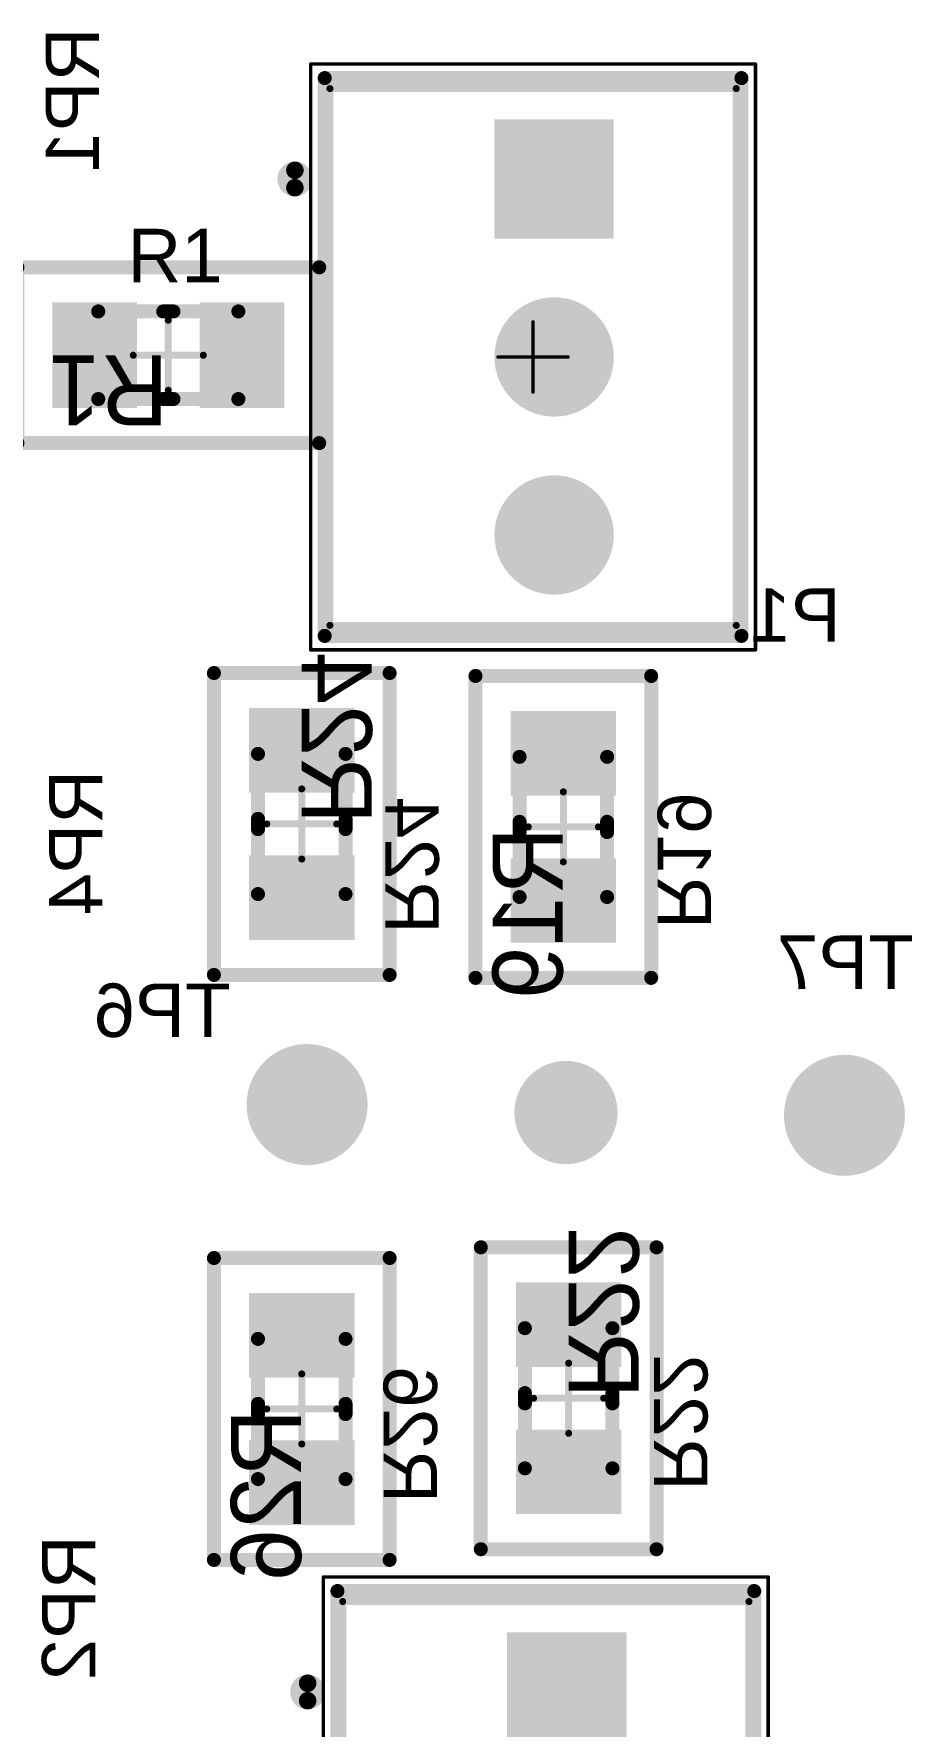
# Model space of a CAD drawing. Header units: millimetres. Extents: x 54 to 247, y 53 to 195.
# Drawn here: x 174.53 to 187.07, y 134.56 to 158.71 of the extents above; entities that cross this region are included whole.
import ezdxf

# ---------------------------------------------------------------- set-up
doc = ezdxf.new("R2010")
doc.units = ezdxf.units.MM
for name, color, linetype in [('BottomOverlay', 54, 'Continuous'), ('BottomPaste', 16, 'Continuous'), ('BottomSolder', 6, 'Continuous'), ('Mechanical10', 56, 'Continuous'), ('Mechanical12', 56, 'Continuous'), ('Mechanical13', 56, 'Continuous'), ('Mechanical15', 56, 'Continuous'), ('MultiLayer', 9, 'Continuous'), ('PadHoleLayer', 156, 'Continuous'), ('TopOverlay', 2, 'Continuous'), ('TopPaste', 8, 'Continuous'), ('TopSolder', 216, 'Continuous'), ('ViaHoleLayer', 16, 'Continuous')]:
    doc.layers.add(name, color=color, linetype=linetype)
doc.styles.add('Arial', font='arial.ttf', dxfattribs={"height": 0.2})

# ---------------------------------------------------------------- blocks, each defined once
blk = doc.blocks.new('V______CRCW0805__3_IPC_A_65')
at = {"layer": 'TopPaste'}
for points in [[(-1.654, 0.754), (-0.448, 0.754), (-0.448, -0.754), (-1.654, -0.754)], [(0.448, 0.754), (1.654, 0.754), (1.654, -0.754), (0.448, -0.754)]]:
    blk.add_hatch(color=8, dxfattribs=at).paths.add_polyline_path(points)
at = {"layer": 'TopSolder'}
for points in [[(-1.654, 0.754), (-0.448, 0.754), (-0.448, -0.754), (-1.654, -0.754)], [(0.448, 0.754), (1.654, 0.754), (1.654, -0.754), (0.448, -0.754)]]:
    blk.add_hatch(color=216, dxfattribs=at).paths.add_polyline_path(points)
at = {"layer": 'Mechanical10', "const_width": 0.2}
for points in [[(2.154, 1.254), (-2.154, 1.254)], [(-2.154, 1.254), (-2.154, -1.254)], [(2.154, 1.254), (2.154, -1.254)], [(2.154, -1.254), (-2.154, -1.254)]]:
    blk.add_lwpolyline(points, dxfattribs=at)
at = {"layer": 'Mechanical10', "const_width": 0.1}
for points in [[(-2.204, 1.254, 1), (-2.104, 1.254, 1)], [(-2.204, 1.254, 1), (-2.104, 1.254, 1)], [(2.104, 1.254, 1), (2.204, 1.254, 1)], [(2.104, 1.254, 1), (2.204, 1.254, 1)], [(-2.204, -1.254, 1), (-2.104, -1.254, 1)], [(-2.204, -1.254, 1), (-2.104, -1.254, 1)], [(2.104, -1.254, 1), (2.204, -1.254, 1)], [(2.104, -1.254, 1), (2.204, -1.254, 1)]]:
    blk.add_lwpolyline(points, format="xyb", close=True, dxfattribs=at)
at = {"layer": 'Mechanical12', "const_width": 0.2}
for points in [[(1, 0.625), (-1, 0.625)], [(-1, 0.625), (-1, -0.625)], [(1, 0.625), (1, -0.625)], [(1, -0.625), (-1, -0.625)]]:
    blk.add_lwpolyline(points, dxfattribs=at)
at = {"layer": 'Mechanical12', "const_width": 0.1}
for points in [[(-1.05, 0.625, 1), (-0.95, 0.625, 1)], [(-1.05, 0.625, 1), (-0.95, 0.625, 1)], [(0.95, 0.625, 1), (1.05, 0.625, 1)], [(0.95, 0.625, 1), (1.05, 0.625, 1)], [(-1.05, -0.625, 1), (-0.95, -0.625, 1)], [(-1.05, -0.625, 1), (-0.95, -0.625, 1)], [(0.95, -0.625, 1), (1.05, -0.625, 1)], [(0.95, -0.625, 1), (1.05, -0.625, 1)]]:
    blk.add_lwpolyline(points, format="xyb", close=True, dxfattribs=at)
at = {"layer": 'Mechanical15'}
for points, const_width in [([(2.154, 1.254), (-2.154, 1.254)], 0.2), ([(-2.154, 1.254), (-2.154, -1.254)], 0.2), ([(2.154, 1.254), (2.154, -1.254)], 0.2), ([(0, 0.5), (0, -0.5)], 0.1), ([(0.5, 0), (-0.5, 0)], 0.1), ([(2.154, -1.254), (-2.154, -1.254)], 0.2)]:
    blk.add_lwpolyline(points, dxfattribs=dict(at, const_width=const_width))
for points, const_width in [([(-2.204, 1.254, 1), (-2.104, 1.254, 1)], 0.1), ([(-2.204, 1.254, 1), (-2.104, 1.254, 1)], 0.1), ([(2.104, 1.254, 1), (2.204, 1.254, 1)], 0.1), ([(2.104, 1.254, 1), (2.204, 1.254, 1)], 0.1), ([(-0.025, 0.5, 1), (0.025, 0.5, 1)], 0.05), ([(-0.525, 0, 1), (-0.475, 0, 1)], 0.05), ([(0.475, 0, 1), (0.525, 0, 1)], 0.05), ([(-0.025, -0.5, 1), (0.025, -0.5, 1)], 0.05), ([(-2.204, -1.254, 1), (-2.104, -1.254, 1)], 0.1), ([(-2.204, -1.254, 1), (-2.104, -1.254, 1)], 0.1), ([(2.104, -1.254, 1), (2.204, -1.254, 1)], 0.1), ([(2.104, -1.254, 1), (2.204, -1.254, 1)], 0.1)]:
    blk.add_lwpolyline(points, format="xyb", close=True, dxfattribs=dict(at, const_width=const_width))
at = {"layer": 'TopOverlay', "const_width": 0.2}
for points in [[(0.073, 0.625), (-0.073, 0.625)], [(0.073, -0.625), (-0.073, -0.625)]]:
    blk.add_lwpolyline(points, dxfattribs=at)
at = {"layer": 'TopOverlay', "const_width": 0.1}
for points in [[(-0.123, 0.625, 1), (-0.023, 0.625, 1)], [(0.023, 0.625, 1), (0.123, 0.625, 1)], [(-0.123, -0.625, 1), (-0.023, -0.625, 1)], [(0.023, -0.625, 1), (0.123, -0.625, 1)]]:
    blk.add_lwpolyline(points, format="xyb", close=True, dxfattribs=at)
at = {"layer": 'Mechanical10'}
blk.add_text('R1', height=1, dxfattribs=at).set_placement((0, 0))
blk = doc.blocks.new('T____P_____B_92')
at = {"layer": 'BottomSolder'}
h = blk.add_hatch(color=6, dxfattribs=at)
edge = h.paths.add_edge_path()
edge.add_arc((0, 0), 0.864, 0, 360)
h = blk.add_hatch(color=6, dxfattribs=at)
edge = h.paths.add_edge_path()
edge.add_arc((0, 0), 0.864, 0, 360)
at = {"layer": 'MultiLayer'}
h = blk.add_hatch(color=9, dxfattribs=at)
edge = h.paths.add_edge_path()
edge.add_arc((0, 0), 0.762, 0, 360)
at = {"layer": 'PadHoleLayer'}
h = blk.add_hatch(color=156, dxfattribs=at)
edge = h.paths.add_edge_path()
edge.add_arc((0, 0), 0.381, 0, 360)
at = {"layer": 'TopSolder'}
h = blk.add_hatch(color=216, dxfattribs=at)
edge = h.paths.add_edge_path()
edge.add_arc((0, 0), 0.864, 0, 360)
h = blk.add_hatch(color=216, dxfattribs=at)
edge = h.paths.add_edge_path()
edge.add_arc((0, 0), 0.864, 0, 360)
at = {"layer": 'ViaHoleLayer'}
h = blk.add_hatch(color=16, dxfattribs=at)
edge = h.paths.add_edge_path()
edge.add_arc((0, 0), 0.356, 0, 360)
blk = doc.blocks.new('T____P_____B_93')
at = {"layer": 'BottomSolder'}
h = blk.add_hatch(color=6, dxfattribs=at)
edge = h.paths.add_edge_path()
edge.add_arc((0, 0), 0.864, 0, 360)
h = blk.add_hatch(color=6, dxfattribs=at)
edge = h.paths.add_edge_path()
edge.add_arc((0, 0), 0.864, 0, 360)
at = {"layer": 'MultiLayer'}
h = blk.add_hatch(color=9, dxfattribs=at)
edge = h.paths.add_edge_path()
edge.add_arc((0, 0), 0.762, 0, 360)
at = {"layer": 'PadHoleLayer'}
h = blk.add_hatch(color=156, dxfattribs=at)
edge = h.paths.add_edge_path()
edge.add_arc((0, 0), 0.381, 0, 360)
at = {"layer": 'TopSolder'}
h = blk.add_hatch(color=216, dxfattribs=at)
edge = h.paths.add_edge_path()
edge.add_arc((0, 0), 0.864, 0, 360)
h = blk.add_hatch(color=216, dxfattribs=at)
edge = h.paths.add_edge_path()
edge.add_arc((0, 0), 0.864, 0, 360)
at = {"layer": 'ViaHoleLayer'}
h = blk.add_hatch(color=16, dxfattribs=at)
edge = h.paths.add_edge_path()
edge.add_arc((0, 0), 0.356, 0, 360)
blk = doc.blocks.new('V______CRCW0805__3_IPC_A_B_134')
at = {"layer": 'BottomPaste'}
for points in [[(-1.654, 0.754), (-0.448, 0.754), (-0.448, -0.754), (-1.654, -0.754)], [(0.448, 0.754), (1.654, 0.754), (1.654, -0.754), (0.448, -0.754)]]:
    blk.add_hatch(color=16, dxfattribs=at).paths.add_polyline_path(points)
at = {"layer": 'BottomSolder'}
for points in [[(-1.654, 0.754), (-0.448, 0.754), (-0.448, -0.754), (-1.654, -0.754)], [(0.448, 0.754), (1.654, 0.754), (1.654, -0.754), (0.448, -0.754)]]:
    blk.add_hatch(color=6, dxfattribs=at).paths.add_polyline_path(points)
at = {"layer": 'BottomOverlay', "const_width": 0.2}
for points in [[(0.073, 0.625), (-0.073, 0.625)], [(0.073, -0.625), (-0.073, -0.625)]]:
    blk.add_lwpolyline(points, dxfattribs=at)
at = {"layer": 'BottomOverlay', "const_width": 0.1}
for points in [[(-0.123, 0.625, 1), (-0.023, 0.625, 1)], [(0.023, 0.625, 1), (0.123, 0.625, 1)], [(-0.123, -0.625, 1), (-0.023, -0.625, 1)], [(0.023, -0.625, 1), (0.123, -0.625, 1)]]:
    blk.add_lwpolyline(points, format="xyb", close=True, dxfattribs=at)
at = {"layer": 'Mechanical10', "const_width": 0.2}
for points in [[(-2.154, -1.254), (-2.154, 1.254)], [(2.154, 1.254), (-2.154, 1.254)], [(2.154, -1.254), (2.154, 1.254)], [(2.154, -1.254), (-2.154, -1.254)]]:
    blk.add_lwpolyline(points, dxfattribs=at)
at = {"layer": 'Mechanical10', "const_width": 0.1}
for points in [[(-2.204, 1.254, 1), (-2.104, 1.254, 1)], [(-2.204, 1.254, 1), (-2.104, 1.254, 1)], [(2.104, 1.254, 1), (2.204, 1.254, 1)], [(2.104, 1.254, 1), (2.204, 1.254, 1)], [(-2.204, -1.254, 1), (-2.104, -1.254, 1)], [(-2.204, -1.254, 1), (-2.104, -1.254, 1)], [(2.104, -1.254, 1), (2.204, -1.254, 1)], [(2.104, -1.254, 1), (2.204, -1.254, 1)]]:
    blk.add_lwpolyline(points, format="xyb", close=True, dxfattribs=at)
at = {"layer": 'Mechanical12', "const_width": 0.2}
for points in [[(-1, -0.625), (-1, 0.625)], [(1, 0.625), (-1, 0.625)], [(1, -0.625), (1, 0.625)], [(1, -0.625), (-1, -0.625)]]:
    blk.add_lwpolyline(points, dxfattribs=at)
at = {"layer": 'Mechanical12', "const_width": 0.1}
for points in [[(-1.05, 0.625, 1), (-0.95, 0.625, 1)], [(-1.05, 0.625, 1), (-0.95, 0.625, 1)], [(0.95, 0.625, 1), (1.05, 0.625, 1)], [(0.95, 0.625, 1), (1.05, 0.625, 1)], [(-1.05, -0.625, 1), (-0.95, -0.625, 1)], [(-1.05, -0.625, 1), (-0.95, -0.625, 1)], [(0.95, -0.625, 1), (1.05, -0.625, 1)], [(0.95, -0.625, 1), (1.05, -0.625, 1)]]:
    blk.add_lwpolyline(points, format="xyb", close=True, dxfattribs=at)
at = {"layer": 'Mechanical15'}
for points, const_width in [([(-2.154, -1.254), (-2.154, 1.254)], 0.2), ([(2.154, 1.254), (-2.154, 1.254)], 0.2), ([(2.154, -1.254), (2.154, 1.254)], 0.2), ([(0, -0.5), (0, 0.5)], 0.1), ([(0.5, 0), (-0.5, 0)], 0.1), ([(2.154, -1.254), (-2.154, -1.254)], 0.2)]:
    blk.add_lwpolyline(points, dxfattribs=dict(at, const_width=const_width))
for points, const_width in [([(-2.204, 1.254, 1), (-2.104, 1.254, 1)], 0.1), ([(-2.204, 1.254, 1), (-2.104, 1.254, 1)], 0.1), ([(2.104, 1.254, 1), (2.204, 1.254, 1)], 0.1), ([(2.104, 1.254, 1), (2.204, 1.254, 1)], 0.1), ([(-0.025, 0.5, 1), (0.025, 0.5, 1)], 0.05), ([(-0.525, 0, 1), (-0.475, 0, 1)], 0.05), ([(0.475, 0, 1), (0.525, 0, 1)], 0.05), ([(-0.025, -0.5, 1), (0.025, -0.5, 1)], 0.05), ([(-2.204, -1.254, 1), (-2.104, -1.254, 1)], 0.1), ([(-2.204, -1.254, 1), (-2.104, -1.254, 1)], 0.1), ([(2.104, -1.254, 1), (2.204, -1.254, 1)], 0.1), ([(2.104, -1.254, 1), (2.204, -1.254, 1)], 0.1)]:
    blk.add_lwpolyline(points, format="xyb", close=True, dxfattribs=dict(at, const_width=const_width))
at = {"layer": 'Mechanical10', "text_generation_flag": 2}
blk.add_text('R26', height=1, rotation=-180, dxfattribs=at).set_placement((0, -0.011))
blk = doc.blocks.new('V______CRCW0805__3_IPC_A_B_136')
at = {"layer": 'BottomPaste'}
for points in [[(-1.654, 0.754), (-0.448, 0.754), (-0.448, -0.754), (-1.654, -0.754)], [(0.448, 0.754), (1.654, 0.754), (1.654, -0.754), (0.448, -0.754)]]:
    blk.add_hatch(color=16, dxfattribs=at).paths.add_polyline_path(points)
at = {"layer": 'BottomSolder'}
for points in [[(-1.654, 0.754), (-0.448, 0.754), (-0.448, -0.754), (-1.654, -0.754)], [(0.448, 0.754), (1.654, 0.754), (1.654, -0.754), (0.448, -0.754)]]:
    blk.add_hatch(color=6, dxfattribs=at).paths.add_polyline_path(points)
at = {"layer": 'BottomOverlay', "const_width": 0.2}
for points in [[(-0.073, 0.625), (0.073, 0.625)], [(-0.073, -0.625), (0.073, -0.625)]]:
    blk.add_lwpolyline(points, dxfattribs=at)
at = {"layer": 'BottomOverlay', "const_width": 0.1}
for points in [[(-0.123, 0.625, 1), (-0.023, 0.625, 1)], [(0.023, 0.625, 1), (0.123, 0.625, 1)], [(-0.123, -0.625, 1), (-0.023, -0.625, 1)], [(0.023, -0.625, 1), (0.123, -0.625, 1)]]:
    blk.add_lwpolyline(points, format="xyb", close=True, dxfattribs=at)
at = {"layer": 'Mechanical10', "const_width": 0.2}
for points in [[(-2.154, 1.254), (2.154, 1.254)], [(-2.154, 1.254), (-2.154, -1.254)], [(2.154, 1.254), (2.154, -1.254)], [(-2.154, -1.254), (2.154, -1.254)]]:
    blk.add_lwpolyline(points, dxfattribs=at)
at = {"layer": 'Mechanical10', "const_width": 0.1}
for points in [[(-2.204, 1.254, 1), (-2.104, 1.254, 1)], [(-2.204, 1.254, 1), (-2.104, 1.254, 1)], [(2.104, 1.254, 1), (2.204, 1.254, 1)], [(2.104, 1.254, 1), (2.204, 1.254, 1)], [(-2.204, -1.254, 1), (-2.104, -1.254, 1)], [(-2.204, -1.254, 1), (-2.104, -1.254, 1)], [(2.104, -1.254, 1), (2.204, -1.254, 1)], [(2.104, -1.254, 1), (2.204, -1.254, 1)]]:
    blk.add_lwpolyline(points, format="xyb", close=True, dxfattribs=at)
at = {"layer": 'Mechanical12', "const_width": 0.2}
for points in [[(-1, 0.625), (1, 0.625)], [(-1, 0.625), (-1, -0.625)], [(1, 0.625), (1, -0.625)], [(-1, -0.625), (1, -0.625)]]:
    blk.add_lwpolyline(points, dxfattribs=at)
at = {"layer": 'Mechanical12', "const_width": 0.1}
for points in [[(-1.05, 0.625, 1), (-0.95, 0.625, 1)], [(-1.05, 0.625, 1), (-0.95, 0.625, 1)], [(0.95, 0.625, 1), (1.05, 0.625, 1)], [(0.95, 0.625, 1), (1.05, 0.625, 1)], [(-1.05, -0.625, 1), (-0.95, -0.625, 1)], [(-1.05, -0.625, 1), (-0.95, -0.625, 1)], [(0.95, -0.625, 1), (1.05, -0.625, 1)], [(0.95, -0.625, 1), (1.05, -0.625, 1)]]:
    blk.add_lwpolyline(points, format="xyb", close=True, dxfattribs=at)
at = {"layer": 'Mechanical15'}
for points, const_width in [([(-2.154, 1.254), (2.154, 1.254)], 0.2), ([(-2.154, 1.254), (-2.154, -1.254)], 0.2), ([(2.154, 1.254), (2.154, -1.254)], 0.2), ([(0, 0.5), (0, -0.5)], 0.1), ([(-0.5, 0), (0.5, 0)], 0.1), ([(-2.154, -1.254), (2.154, -1.254)], 0.2)]:
    blk.add_lwpolyline(points, dxfattribs=dict(at, const_width=const_width))
for points, const_width in [([(-2.204, 1.254, 1), (-2.104, 1.254, 1)], 0.1), ([(-2.204, 1.254, 1), (-2.104, 1.254, 1)], 0.1), ([(2.104, 1.254, 1), (2.204, 1.254, 1)], 0.1), ([(2.104, 1.254, 1), (2.204, 1.254, 1)], 0.1), ([(-0.025, 0.5, 1), (0.025, 0.5, 1)], 0.05), ([(-0.525, 0, 1), (-0.475, 0, 1)], 0.05), ([(0.475, 0, 1), (0.525, 0, 1)], 0.05), ([(-0.025, -0.5, 1), (0.025, -0.5, 1)], 0.05), ([(-2.204, -1.254, 1), (-2.104, -1.254, 1)], 0.1), ([(-2.204, -1.254, 1), (-2.104, -1.254, 1)], 0.1), ([(2.104, -1.254, 1), (2.204, -1.254, 1)], 0.1), ([(2.104, -1.254, 1), (2.204, -1.254, 1)], 0.1)]:
    blk.add_lwpolyline(points, format="xyb", close=True, dxfattribs=dict(at, const_width=const_width))
at = {"layer": 'Mechanical10', "text_generation_flag": 2}
blk.add_text('R24', height=1, rotation=180, dxfattribs=at).set_placement((0, 0))
blk = doc.blocks.new('V______CRCW0805__3_IPC_A_B_138')
at = {"layer": 'BottomPaste'}
for points in [[(-1.654, 0.754), (-0.448, 0.754), (-0.448, -0.754), (-1.654, -0.754)], [(0.448, 0.754), (1.654, 0.754), (1.654, -0.754), (0.448, -0.754)]]:
    blk.add_hatch(color=16, dxfattribs=at).paths.add_polyline_path(points)
at = {"layer": 'BottomSolder'}
for points in [[(-1.654, 0.754), (-0.448, 0.754), (-0.448, -0.754), (-1.654, -0.754)], [(0.448, 0.754), (1.654, 0.754), (1.654, -0.754), (0.448, -0.754)]]:
    blk.add_hatch(color=6, dxfattribs=at).paths.add_polyline_path(points)
at = {"layer": 'BottomOverlay', "const_width": 0.2}
for points in [[(-0.073, 0.625), (0.073, 0.625)], [(-0.073, -0.625), (0.073, -0.625)]]:
    blk.add_lwpolyline(points, dxfattribs=at)
at = {"layer": 'BottomOverlay', "const_width": 0.1}
for points in [[(-0.123, 0.625, 1), (-0.023, 0.625, 1)], [(0.023, 0.625, 1), (0.123, 0.625, 1)], [(-0.123, -0.625, 1), (-0.023, -0.625, 1)], [(0.023, -0.625, 1), (0.123, -0.625, 1)]]:
    blk.add_lwpolyline(points, format="xyb", close=True, dxfattribs=at)
at = {"layer": 'Mechanical10', "const_width": 0.2}
for points in [[(-2.154, 1.254), (2.154, 1.254)], [(-2.154, 1.254), (-2.154, -1.254)], [(2.154, 1.254), (2.154, -1.254)], [(-2.154, -1.254), (2.154, -1.254)]]:
    blk.add_lwpolyline(points, dxfattribs=at)
at = {"layer": 'Mechanical10', "const_width": 0.1}
for points in [[(-2.204, 1.254, 1), (-2.104, 1.254, 1)], [(-2.204, 1.254, 1), (-2.104, 1.254, 1)], [(2.104, 1.254, 1), (2.204, 1.254, 1)], [(2.104, 1.254, 1), (2.204, 1.254, 1)], [(-2.204, -1.254, 1), (-2.104, -1.254, 1)], [(-2.204, -1.254, 1), (-2.104, -1.254, 1)], [(2.104, -1.254, 1), (2.204, -1.254, 1)], [(2.104, -1.254, 1), (2.204, -1.254, 1)]]:
    blk.add_lwpolyline(points, format="xyb", close=True, dxfattribs=at)
at = {"layer": 'Mechanical12', "const_width": 0.2}
for points in [[(-1, 0.625), (1, 0.625)], [(-1, 0.625), (-1, -0.625)], [(1, 0.625), (1, -0.625)], [(-1, -0.625), (1, -0.625)]]:
    blk.add_lwpolyline(points, dxfattribs=at)
at = {"layer": 'Mechanical12', "const_width": 0.1}
for points in [[(-1.05, 0.625, 1), (-0.95, 0.625, 1)], [(-1.05, 0.625, 1), (-0.95, 0.625, 1)], [(0.95, 0.625, 1), (1.05, 0.625, 1)], [(0.95, 0.625, 1), (1.05, 0.625, 1)], [(-1.05, -0.625, 1), (-0.95, -0.625, 1)], [(-1.05, -0.625, 1), (-0.95, -0.625, 1)], [(0.95, -0.625, 1), (1.05, -0.625, 1)], [(0.95, -0.625, 1), (1.05, -0.625, 1)]]:
    blk.add_lwpolyline(points, format="xyb", close=True, dxfattribs=at)
at = {"layer": 'Mechanical15'}
for points, const_width in [([(-2.154, 1.254), (2.154, 1.254)], 0.2), ([(-2.154, 1.254), (-2.154, -1.254)], 0.2), ([(2.154, 1.254), (2.154, -1.254)], 0.2), ([(0, 0.5), (0, -0.5)], 0.1), ([(-0.5, 0), (0.5, 0)], 0.1), ([(-2.154, -1.254), (2.154, -1.254)], 0.2)]:
    blk.add_lwpolyline(points, dxfattribs=dict(at, const_width=const_width))
for points, const_width in [([(-2.204, 1.254, 1), (-2.104, 1.254, 1)], 0.1), ([(-2.204, 1.254, 1), (-2.104, 1.254, 1)], 0.1), ([(2.104, 1.254, 1), (2.204, 1.254, 1)], 0.1), ([(2.104, 1.254, 1), (2.204, 1.254, 1)], 0.1), ([(-0.025, 0.5, 1), (0.025, 0.5, 1)], 0.05), ([(-0.525, 0, 1), (-0.475, 0, 1)], 0.05), ([(0.475, 0, 1), (0.525, 0, 1)], 0.05), ([(-0.025, -0.5, 1), (0.025, -0.5, 1)], 0.05), ([(-2.204, -1.254, 1), (-2.104, -1.254, 1)], 0.1), ([(-2.204, -1.254, 1), (-2.104, -1.254, 1)], 0.1), ([(2.104, -1.254, 1), (2.204, -1.254, 1)], 0.1), ([(2.104, -1.254, 1), (2.204, -1.254, 1)], 0.1)]:
    blk.add_lwpolyline(points, format="xyb", close=True, dxfattribs=dict(at, const_width=const_width))
at = {"layer": 'Mechanical10', "text_generation_flag": 2}
blk.add_text('R22', height=1, rotation=180, dxfattribs=at).set_placement((0, 0))
blk = doc.blocks.new('V______CRCW0805__3_IPC_A_B_140')
at = {"layer": 'BottomPaste'}
for points in [[(-1.654, 0.754), (-0.448, 0.754), (-0.448, -0.754), (-1.654, -0.754)], [(0.448, 0.754), (1.654, 0.754), (1.654, -0.754), (0.448, -0.754)]]:
    blk.add_hatch(color=16, dxfattribs=at).paths.add_polyline_path(points)
at = {"layer": 'BottomSolder'}
for points in [[(-1.654, 0.754), (-0.448, 0.754), (-0.448, -0.754), (-1.654, -0.754)], [(0.448, 0.754), (1.654, 0.754), (1.654, -0.754), (0.448, -0.754)]]:
    blk.add_hatch(color=6, dxfattribs=at).paths.add_polyline_path(points)
at = {"layer": 'BottomOverlay', "const_width": 0.2}
for points in [[(0.073, 0.625), (-0.073, 0.625)], [(0.073, -0.625), (-0.073, -0.625)]]:
    blk.add_lwpolyline(points, dxfattribs=at)
at = {"layer": 'BottomOverlay', "const_width": 0.1}
for points in [[(-0.123, 0.625, 1), (-0.023, 0.625, 1)], [(0.023, 0.625, 1), (0.123, 0.625, 1)], [(-0.123, -0.625, 1), (-0.023, -0.625, 1)], [(0.023, -0.625, 1), (0.123, -0.625, 1)]]:
    blk.add_lwpolyline(points, format="xyb", close=True, dxfattribs=at)
at = {"layer": 'Mechanical10', "const_width": 0.2}
for points in [[(2.154, 1.254), (-2.154, 1.254)], [(-2.154, -1.254), (-2.154, 1.254)], [(2.154, -1.254), (2.154, 1.254)], [(2.154, -1.254), (-2.154, -1.254)]]:
    blk.add_lwpolyline(points, dxfattribs=at)
at = {"layer": 'Mechanical10', "const_width": 0.1}
for points in [[(-2.204, 1.254, 1), (-2.104, 1.254, 1)], [(-2.204, 1.254, 1), (-2.104, 1.254, 1)], [(2.104, 1.254, 1), (2.204, 1.254, 1)], [(2.104, 1.254, 1), (2.204, 1.254, 1)], [(-2.204, -1.254, 1), (-2.104, -1.254, 1)], [(-2.204, -1.254, 1), (-2.104, -1.254, 1)], [(2.104, -1.254, 1), (2.204, -1.254, 1)], [(2.104, -1.254, 1), (2.204, -1.254, 1)]]:
    blk.add_lwpolyline(points, format="xyb", close=True, dxfattribs=at)
at = {"layer": 'Mechanical12', "const_width": 0.2}
for points in [[(1, 0.625), (-1, 0.625)], [(-1, -0.625), (-1, 0.625)], [(1, -0.625), (1, 0.625)], [(1, -0.625), (-1, -0.625)]]:
    blk.add_lwpolyline(points, dxfattribs=at)
at = {"layer": 'Mechanical12', "const_width": 0.1}
for points in [[(-1.05, 0.625, 1), (-0.95, 0.625, 1)], [(-1.05, 0.625, 1), (-0.95, 0.625, 1)], [(0.95, 0.625, 1), (1.05, 0.625, 1)], [(0.95, 0.625, 1), (1.05, 0.625, 1)], [(-1.05, -0.625, 1), (-0.95, -0.625, 1)], [(-1.05, -0.625, 1), (-0.95, -0.625, 1)], [(0.95, -0.625, 1), (1.05, -0.625, 1)], [(0.95, -0.625, 1), (1.05, -0.625, 1)]]:
    blk.add_lwpolyline(points, format="xyb", close=True, dxfattribs=at)
at = {"layer": 'Mechanical15'}
for points, const_width in [([(2.154, 1.254), (-2.154, 1.254)], 0.2), ([(-2.154, -1.254), (-2.154, 1.254)], 0.2), ([(2.154, -1.254), (2.154, 1.254)], 0.2), ([(0, -0.5), (0, 0.5)], 0.1), ([(0.5, 0), (-0.5, 0)], 0.1), ([(2.154, -1.254), (-2.154, -1.254)], 0.2)]:
    blk.add_lwpolyline(points, dxfattribs=dict(at, const_width=const_width))
for points, const_width in [([(-2.204, 1.254, 1), (-2.104, 1.254, 1)], 0.1), ([(-2.204, 1.254, 1), (-2.104, 1.254, 1)], 0.1), ([(2.104, 1.254, 1), (2.204, 1.254, 1)], 0.1), ([(2.104, 1.254, 1), (2.204, 1.254, 1)], 0.1), ([(-0.025, 0.5, 1), (0.025, 0.5, 1)], 0.05), ([(-0.525, 0, 1), (-0.475, 0, 1)], 0.05), ([(0.475, 0, 1), (0.525, 0, 1)], 0.05), ([(-0.025, -0.5, 1), (0.025, -0.5, 1)], 0.05), ([(-2.204, -1.254, 1), (-2.104, -1.254, 1)], 0.1), ([(-2.204, -1.254, 1), (-2.104, -1.254, 1)], 0.1), ([(2.104, -1.254, 1), (2.204, -1.254, 1)], 0.1), ([(2.104, -1.254, 1), (2.204, -1.254, 1)], 0.1)]:
    blk.add_lwpolyline(points, format="xyb", close=True, dxfattribs=dict(at, const_width=const_width))
at = {"layer": 'Mechanical10', "text_generation_flag": 2}
blk.add_text('R19', height=1, rotation=-180, dxfattribs=at).set_placement((0, -0.011))
blk = doc.blocks.new('61900311121_B_152')
at = {"layer": 'BottomSolder'}
h = blk.add_hatch(color=6, dxfattribs=at)
edge = h.paths.add_edge_path()
edge.add_arc((-2.54, -0.3), 0.852, 0, 360)
h = blk.add_hatch(color=6, dxfattribs=at)
edge = h.paths.add_edge_path()
edge.add_arc((0, -0.3), 0.852, 0, 360)
blk.add_hatch(color=6, dxfattribs=at).paths.add_polyline_path([(1.688, 0.552), (3.392, 0.552), (3.392, -1.152), (1.688, -1.152)])
at = {"layer": 'MultiLayer'}
h = blk.add_hatch(color=9, dxfattribs=at)
edge = h.paths.add_edge_path()
edge.add_arc((-2.54, -0.3), 0.75, 0, 360)
h = blk.add_hatch(color=9, dxfattribs=at)
edge = h.paths.add_edge_path()
edge.add_arc((0, -0.3), 0.75, 0, 360)
blk.add_hatch(color=9, dxfattribs=at).paths.add_polyline_path([(1.79, 0.45), (3.29, 0.45), (3.29, -1.05), (1.79, -1.05)])
at = {"layer": 'PadHoleLayer'}
h = blk.add_hatch(color=156, dxfattribs=at)
edge = h.paths.add_edge_path()
edge.add_arc((-2.54, -0.3), 0.5, 0, 360)
h = blk.add_hatch(color=156, dxfattribs=at)
edge = h.paths.add_edge_path()
edge.add_arc((0, -0.3), 0.5, 0, 360)
h = blk.add_hatch(color=156, dxfattribs=at)
edge = h.paths.add_edge_path()
edge.add_arc((2.54, -0.3), 0.5, 0, 360)
at = {"layer": 'TopSolder'}
h = blk.add_hatch(color=216, dxfattribs=at)
edge = h.paths.add_edge_path()
edge.add_arc((-2.54, -0.3), 0.852, 0, 360)
h = blk.add_hatch(color=216, dxfattribs=at)
edge = h.paths.add_edge_path()
edge.add_arc((0, -0.3), 0.852, 0, 360)
blk.add_hatch(color=216, dxfattribs=at).paths.add_polyline_path([(1.688, 0.552), (3.392, 0.552), (3.392, -1.152), (1.688, -1.152)])
at = {"layer": 'BottomOverlay'}
for points, const_width in [([(2.665, 3.4, 1), (2.415, 3.4, 1)], 0.25), ([(2.353, 3.4, 1), (2.478, 3.4, 1)], 0.125), ([(2.602, 3.4, 1), (2.727, 3.4, 1)], 0.125), ([(-4.03, 2.975, 1), (-3.93, 2.975, 1)], 0.1), ([(-4.03, 2.975, 1), (-3.93, 2.975, 1)], 0.1), ([(3.93, 2.975, 1), (4.03, 2.975, 1)], 0.1), ([(3.93, 2.975, 1), (4.03, 2.975, 1)], 0.1), ([(-4.03, -2.975, 1), (-3.93, -2.975, 1)], 0.1), ([(-4.03, -2.975, 1), (-3.93, -2.975, 1)], 0.1), ([(3.93, -2.975, 1), (4.03, -2.975, 1)], 0.1), ([(3.93, -2.975, 1), (4.03, -2.975, 1)], 0.1)]:
    blk.add_lwpolyline(points, format="xyb", close=True, dxfattribs=dict(at, const_width=const_width))
at = {"layer": 'BottomOverlay', "const_width": 0.2}
for points in [[(-3.98, 2.975), (-3.98, -2.975)], [(-3.98, 2.975), (3.98, 2.975)], [(3.98, 2.975), (3.98, -2.975)], [(-3.98, -2.975), (3.98, -2.975)]]:
    blk.add_lwpolyline(points, dxfattribs=at)
at = {"layer": 'Mechanical13', "const_width": 0.1}
for points in [[(-3.83, 2.9), (3.83, 2.9)], [(-3.83, 2.9), (-3.83, -2.9)], [(3.83, 2.9), (3.83, -2.9)], [(-3.83, -2.9), (3.83, -2.9)]]:
    blk.add_lwpolyline(points, dxfattribs=at)
at = {"layer": 'Mechanical13', "const_width": 0.05}
for points in [[(-3.855, 2.9, 1), (-3.805, 2.9, 1)], [(-3.855, 2.9, 1), (-3.805, 2.9, 1)], [(3.805, 2.9, 1), (3.855, 2.9, 1)], [(3.805, 2.9, 1), (3.855, 2.9, 1)], [(-3.855, -2.9, 1), (-3.805, -2.9, 1)], [(-3.855, -2.9, 1), (-3.805, -2.9, 1)], [(3.805, -2.9, 1), (3.855, -2.9, 1)], [(3.805, -2.9, 1), (3.855, -2.9, 1)]]:
    blk.add_lwpolyline(points, format="xyb", close=True, dxfattribs=at)
at = {"layer": 'Mechanical15', "const_width": 0.05}
for points in [[(-4.18, 3.175), (4.18, 3.175)], [(-4.18, 3.175), (-4.18, -3.175)], [(4.18, 3.175), (4.18, -3.175)], [(0, 0.5), (0, -0.5)], [(-0.5, 0), (0.5, 0)], [(-4.18, -3.175), (4.18, -3.175)]]:
    blk.add_lwpolyline(points, dxfattribs=at)
at = {"layer": 'Mechanical15', "const_width": 0.025}
for points in [[(-4.192, 3.175, 1), (-4.167, 3.175, 1)], [(-4.192, 3.175, 1), (-4.167, 3.175, 1)], [(4.167, 3.175, 1), (4.192, 3.175, 1)], [(4.167, 3.175, 1), (4.192, 3.175, 1)], [(-0.012, 0.5, 1), (0.012, 0.5, 1)], [(-0.512, 0, 1), (-0.487, 0, 1)], [(0.488, 0, 1), (0.513, 0, 1)], [(-0.012, -0.5, 1), (0.012, -0.5, 1)], [(-4.192, -3.175, 1), (-4.167, -3.175, 1)], [(-4.192, -3.175, 1), (-4.167, -3.175, 1)], [(4.167, -3.175, 1), (4.192, -3.175, 1)], [(4.167, -3.175, 1), (4.192, -3.175, 1)]]:
    blk.add_lwpolyline(points, format="xyb", close=True, dxfattribs=at)
blk = doc.blocks.new('61900311121_B_153')
at = {"layer": 'BottomSolder'}
h = blk.add_hatch(color=6, dxfattribs=at)
edge = h.paths.add_edge_path()
edge.add_arc((-2.54, -0.3), 0.852, 0, 360)
h = blk.add_hatch(color=6, dxfattribs=at)
edge = h.paths.add_edge_path()
edge.add_arc((0, -0.3), 0.852, 0, 360)
blk.add_hatch(color=6, dxfattribs=at).paths.add_polyline_path([(1.688, 0.552), (3.392, 0.552), (3.392, -1.152), (1.688, -1.152)])
at = {"layer": 'MultiLayer'}
h = blk.add_hatch(color=9, dxfattribs=at)
edge = h.paths.add_edge_path()
edge.add_arc((-2.54, -0.3), 0.75, 0, 360)
h = blk.add_hatch(color=9, dxfattribs=at)
edge = h.paths.add_edge_path()
edge.add_arc((0, -0.3), 0.75, 0, 360)
blk.add_hatch(color=9, dxfattribs=at).paths.add_polyline_path([(1.79, 0.45), (3.29, 0.45), (3.29, -1.05), (1.79, -1.05)])
at = {"layer": 'PadHoleLayer'}
h = blk.add_hatch(color=156, dxfattribs=at)
edge = h.paths.add_edge_path()
edge.add_arc((-2.54, -0.3), 0.5, 0, 360)
h = blk.add_hatch(color=156, dxfattribs=at)
edge = h.paths.add_edge_path()
edge.add_arc((0, -0.3), 0.5, 0, 360)
h = blk.add_hatch(color=156, dxfattribs=at)
edge = h.paths.add_edge_path()
edge.add_arc((2.54, -0.3), 0.5, 0, 360)
at = {"layer": 'TopSolder'}
h = blk.add_hatch(color=216, dxfattribs=at)
edge = h.paths.add_edge_path()
edge.add_arc((-2.54, -0.3), 0.852, 0, 360)
h = blk.add_hatch(color=216, dxfattribs=at)
edge = h.paths.add_edge_path()
edge.add_arc((0, -0.3), 0.852, 0, 360)
blk.add_hatch(color=216, dxfattribs=at).paths.add_polyline_path([(1.688, 0.552), (3.392, 0.552), (3.392, -1.152), (1.688, -1.152)])
at = {"layer": 'BottomOverlay'}
for points, const_width in [([(2.665, 3.4, 1), (2.415, 3.4, 1)], 0.25), ([(2.353, 3.4, 1), (2.478, 3.4, 1)], 0.125), ([(2.602, 3.4, 1), (2.727, 3.4, 1)], 0.125), ([(-4.03, 2.975, 1), (-3.93, 2.975, 1)], 0.1), ([(-4.03, 2.975, 1), (-3.93, 2.975, 1)], 0.1), ([(3.93, 2.975, 1), (4.03, 2.975, 1)], 0.1), ([(3.93, 2.975, 1), (4.03, 2.975, 1)], 0.1), ([(-4.03, -2.975, 1), (-3.93, -2.975, 1)], 0.1), ([(-4.03, -2.975, 1), (-3.93, -2.975, 1)], 0.1), ([(3.93, -2.975, 1), (4.03, -2.975, 1)], 0.1), ([(3.93, -2.975, 1), (4.03, -2.975, 1)], 0.1)]:
    blk.add_lwpolyline(points, format="xyb", close=True, dxfattribs=dict(at, const_width=const_width))
at = {"layer": 'BottomOverlay', "const_width": 0.2}
for points in [[(-3.98, 2.975), (-3.98, -2.975)], [(-3.98, 2.975), (3.98, 2.975)], [(3.98, 2.975), (3.98, -2.975)], [(-3.98, -2.975), (3.98, -2.975)]]:
    blk.add_lwpolyline(points, dxfattribs=at)
at = {"layer": 'Mechanical13', "const_width": 0.1}
for points in [[(-3.83, 2.9), (3.83, 2.9)], [(-3.83, 2.9), (-3.83, -2.9)], [(3.83, 2.9), (3.83, -2.9)], [(-3.83, -2.9), (3.83, -2.9)]]:
    blk.add_lwpolyline(points, dxfattribs=at)
at = {"layer": 'Mechanical13', "const_width": 0.05}
for points in [[(-3.855, 2.9, 1), (-3.805, 2.9, 1)], [(-3.855, 2.9, 1), (-3.805, 2.9, 1)], [(3.805, 2.9, 1), (3.855, 2.9, 1)], [(3.805, 2.9, 1), (3.855, 2.9, 1)], [(-3.855, -2.9, 1), (-3.805, -2.9, 1)], [(-3.855, -2.9, 1), (-3.805, -2.9, 1)], [(3.805, -2.9, 1), (3.855, -2.9, 1)], [(3.805, -2.9, 1), (3.855, -2.9, 1)]]:
    blk.add_lwpolyline(points, format="xyb", close=True, dxfattribs=at)
at = {"layer": 'Mechanical15', "const_width": 0.05}
for points in [[(-4.18, 3.175), (4.18, 3.175)], [(-4.18, 3.175), (-4.18, -3.175)], [(4.18, 3.175), (4.18, -3.175)], [(0, 0.5), (0, -0.5)], [(-0.5, 0), (0.5, 0)], [(-4.18, -3.175), (4.18, -3.175)]]:
    blk.add_lwpolyline(points, dxfattribs=at)
at = {"layer": 'Mechanical15', "const_width": 0.025}
for points in [[(-4.192, 3.175, 1), (-4.167, 3.175, 1)], [(-4.192, 3.175, 1), (-4.167, 3.175, 1)], [(4.167, 3.175, 1), (4.192, 3.175, 1)], [(4.167, 3.175, 1), (4.192, 3.175, 1)], [(-0.012, 0.5, 1), (0.012, 0.5, 1)], [(-0.512, 0, 1), (-0.487, 0, 1)], [(0.488, 0, 1), (0.513, 0, 1)], [(-0.012, -0.5, 1), (0.012, -0.5, 1)], [(-4.192, -3.175, 1), (-4.167, -3.175, 1)], [(-4.192, -3.175, 1), (-4.167, -3.175, 1)], [(4.167, -3.175, 1), (4.192, -3.175, 1)], [(4.167, -3.175, 1), (4.192, -3.175, 1)]]:
    blk.add_lwpolyline(points, format="xyb", close=True, dxfattribs=at)

msp = doc.modelspace()

# ---------------------------------------------------------------- hatches: boundary and pattern name
at = {"layer": 'BottomSolder'}
h = msp.add_hatch(color=6, dxfattribs=at)
edge = h.paths.add_edge_path()
edge.add_arc((182.131, 143.32), 0.737, 0, 360)
at = {"layer": 'TopSolder'}
h = msp.add_hatch(color=216, dxfattribs=at)
edge = h.paths.add_edge_path()
edge.add_arc((182.131, 143.32), 0.737, 0, 360)
at = {"layer": 'ViaHoleLayer'}
h = msp.add_hatch(color=16, dxfattribs=at)
edge = h.paths.add_edge_path()
edge.add_arc((182.131, 143.32), 0.356, 0, 360)

# ---------------------------------------------------------------- block references
for name, p, rotation in [('61900311121_B_153', (181.661, 154.102), 90), ('V______CRCW0805__3_IPC_A_65', (176.454, 154.127), 180), ('V______CRCW0805__3_IPC_A_B_136', (178.359, 147.438), 90), ('V______CRCW0805__3_IPC_A_B_140', (182.093, 147.396), 270), ('T____P_____B_93', (178.435, 143.434), 180), ('T____P_____B_92', (186.106, 143.281), 180), ('V______CRCW0805__3_IPC_A_B_138', (182.169, 139.243), 90), ('V______CRCW0805__3_IPC_A_B_134', (178.359, 139.09), 270), ('61900311121_B_152', (181.843, 132.512), 90)]:
    msp.add_blockref(name, p, dxfattribs=dict(rotation=rotation))

# ---------------------------------------------------------------- texts
at = {"layer": 'BottomOverlay', "style": 'Arial', "text_generation_flag": 2}
for s, rotation, p in [('RP1', 90, (175.463, 158.801)), ('RP4', 90, (175.514, 148.209)), ('R24', 270, (179.553, 145.873)), ('R19', 270, (183.439, 145.936)), ('R26', 270, (179.527, 137.745)), ('R22', 270, (183.388, 137.922)), ('RP2', 90, (175.412, 137.287))]:
    msp.add_text(s, height=0.762, rotation=rotation, dxfattribs=at).set_placement(p)
for s, p in [('P1', (186.055, 150.038)), ('TP7', (187.096, 145.085)), ('TP6', (177.342, 144.399))]:
    msp.add_text(s, height=0.762, dxfattribs=at).set_placement(p)
at = {"layer": 'TopOverlay', "style": 'Arial'}
msp.add_text('R1', height=0.762, dxfattribs=at).set_placement((175.87, 155.169))

doc.saveas('drawing.dxf')
